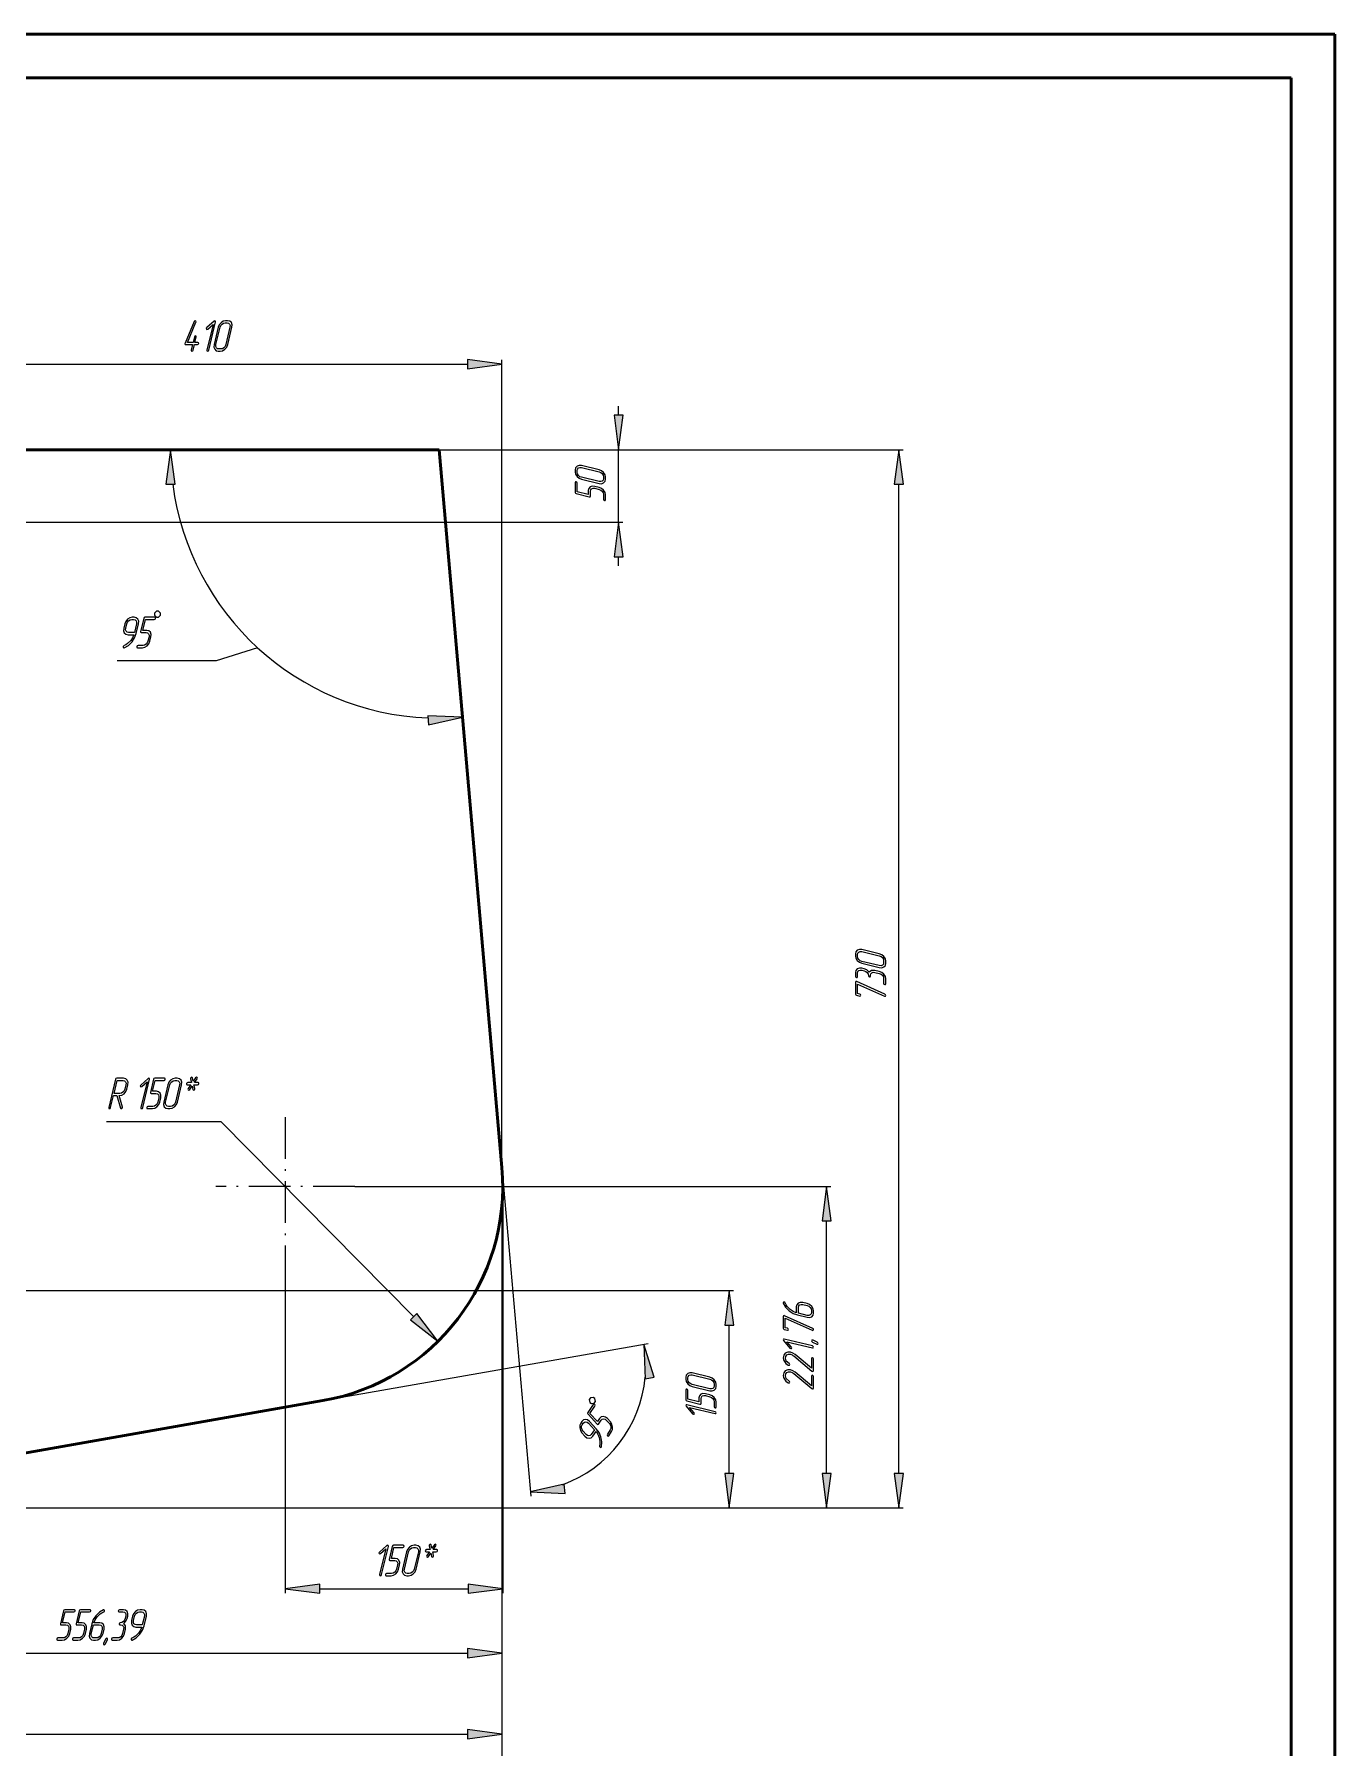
# Model space of a CAD drawing. Extents: x 0 to 420, y 0 to 297.
# Drawn here: x 270.5 to 420, y 100 to 297 of the extents above; entities that cross this region are included whole.
import ezdxf

# ---------------------------------------------------------------- set-up
doc = ezdxf.new("R2010")
doc.units = 0
doc.linetypes.add('DASHDOT', pattern=[18.5, 12, -3, 0.5, -3])

msp = doc.modelspace()

# ---------------------------------------------------------------- linework, layer by layer
at = {"color": 7, "lineweight": 50}
for p, q in [((420, 297), (0, 297)), ((420, 0), (420, 297)), ((415, 292), (20, 292)), ((415, 5), (415, 292)), ((38.169907, 249.221069), (317.062744, 249.221069)), ((324.28299, 166.693024), (317.062744, 249.221069)), ((235.892273, 127.934196), (303.71933, 139.893936))]:
    msp.add_line(p, q, dxfattribs=at)
at = {"color": 7, "lineweight": 13}
for p, q in [((259.915436, 259.064117), (320.3172, 259.064117)), ((324.28299, 166.693024), (324.28299, 259.564117)), ((337.69455, 253.186844), (337.69455, 254.221069)), ((317.062744, 249.221069), (370.407501, 249.221069)), ((317.062744, 249.221069), (338.19455, 249.221069)), ((337.69455, 240.887726), (337.69455, 249.221069)), ((369.907501, 131.520172), (369.907501, 245.25528)), ((110.935127, 240.887726), (338.19455, 240.887726)), ((337.69455, 235.887726), (337.69455, 236.921951)), ((291.442322, 224.961761), (280.053284, 224.961761)), ((296.210876, 226.465286), (291.442322, 224.961761)), ((292.027252, 171.964798), (278.833832, 171.964798)), ((314.15094, 149.540741), (292.027252, 171.964798)), ((324.28299, 166.693024), (324.28299, 92.572365)), ((324.28299, 166.693024), (327.588867, 128.906448)), ((324.28299, 166.693024), (324.28299, 101.039162)), ((324.28299, 166.693024), (324.28299, 110.352631)), ((307.361572, 164.51413), (362.10556, 164.51413)), ((324.378113, 164.51413), (324.378113, 117.761078)), ((361.60556, 131.520172), (361.60556, 160.54834)), ((299.378113, 156.530701), (299.378113, 117.761078)), ((240.009598, 152.554382), (350.915985, 152.554382)), ((350.415985, 131.520172), (350.415985, 148.588608)), ((303.71933, 139.893936), (341.073975, 146.48056)), ((123.681564, 127.55439), (370.407501, 127.55439)), ((231.551071, 127.55439), (362.10556, 127.55439)), ((231.551071, 127.55439), (350.915985, 127.55439)), ((303.343903, 118.261078), (320.412354, 118.261078)), ((235.516846, 110.852631), (320.3172, 110.852631)), ((186.527054, 101.539162), (320.3172, 101.539162))]:
    msp.add_line(p, q, dxfattribs=at)
at = {"color": 7, "linetype": 'DASHDOT', "lineweight": 13, "ltscale": 0.399171}
msp.add_line((299.378113, 172.497559), (299.378113, 156.530701), dxfattribs=at)
at = {"color": 7, "linetype": 'DASHDOT', "lineweight": 13, "ltscale": 0.399172}
msp.add_line((307.361572, 164.51413), (291.394684, 164.51413), dxfattribs=at)
at = {"color": 7, "lineweight": 13}
for points in [[(289.008759, 261.56192), (289.160736, 262.191315), (289.146912, 262.283417), (289.082428, 262.314117), (288.994934, 262.27832), (288.935059, 262.191315), (288.783081, 261.56192), (288.133759, 261.56192), (289.123901, 263.910614), (289.133087, 263.941315), (289.119263, 264.02832), (289.045593, 264.064117), (288.971924, 264.038544), (288.916656, 263.961792), (287.862061, 261.464722), (287.857422, 261.434021), (287.866638, 261.347015), (287.93573, 261.311188), (288.723236, 261.311188), (288.571259, 260.68692), (288.585083, 260.594818), (288.658752, 260.564117), (288.746246, 260.594818), (288.796906, 260.68692), (288.948883, 261.311188), (289.289673, 261.311188), (289.381775, 261.352142), (289.432434, 261.439117), (289.423218, 261.526123), (289.349548, 261.56192)], [(290.592957, 260.68692), (291.380463, 263.936188), (291.366638, 264.02832), (291.292969, 264.059021), (291.210083, 264.023193), (290.358093, 263.276123), (290.298218, 263.189117), (290.31665, 263.102142), (290.385742, 263.061188), (290.473206, 263.102142), (291.081116, 263.639404), (290.36731, 260.68692), (290.385742, 260.594818), (290.454803, 260.564117), (290.542297, 260.594818)], [(292.77124, 261.311188), (293.254822, 263.31192), (293.273224, 263.59848), (293.18573, 263.844086), (293.001526, 264.007843), (292.757446, 264.064117), (292.531799, 264.064117), (292.255463, 264.002716), (291.997559, 263.838989), (291.794922, 263.593353), (291.67981, 263.31192), (291.196259, 261.311188), (291.173218, 261.024658), (291.269928, 260.784149), (291.444946, 260.615295), (291.689026, 260.564117), (291.914673, 260.564117), (292.186401, 260.615295), (292.448883, 260.784149), (292.65152, 261.024658)], [(292.545593, 261.311188), (292.462708, 261.111633), (292.329163, 260.95813), (292.154144, 260.845551), (291.974548, 260.81485), (291.748901, 260.81485), (291.587708, 260.845551), (291.472565, 260.95813), (291.408081, 261.11676), (291.421906, 261.311188), (291.905457, 263.31192), (291.979156, 263.501251), (292.11731, 263.665009), (292.28772, 263.772461), (292.471924, 263.813385), (292.697571, 263.813385), (292.858765, 263.772461), (292.978485, 263.665009), (293.038361, 263.501251), (293.029144, 263.31192)], [(320.3172, 258.542023), (324.28299, 259.064117), (320.3172, 259.586243)], [(337.172424, 253.186844), (337.69455, 249.221069), (338.216675, 253.186844)], [(286.720215, 245.25528), (286.19812, 249.221069), (285.675995, 245.25528)], [(370.429596, 245.25528), (369.907501, 249.221069), (369.385406, 245.25528)], [(335.447449, 246.924133), (333.446747, 247.407684), (333.160217, 247.426117), (332.914581, 247.338608), (332.750854, 247.154388), (332.69455, 246.910309), (332.69455, 246.684662), (332.755951, 246.40834), (332.919678, 246.150452), (333.165314, 245.947815), (333.446747, 245.832687), (335.447449, 245.349136), (335.734009, 245.326111), (335.974518, 245.422821), (336.143372, 245.597809), (336.19455, 245.841888), (336.19455, 246.067551), (336.143372, 246.339264), (335.974518, 246.601761), (335.734009, 246.804398)], [(335.447449, 246.698471), (335.647034, 246.615585), (335.800537, 246.482025), (335.913116, 246.307037), (335.943817, 246.127426), (335.943817, 245.901764), (335.913116, 245.74057), (335.800537, 245.625458), (335.641907, 245.560974), (335.447449, 245.574799), (333.446747, 246.05835), (333.257416, 246.132019), (333.093689, 246.270187), (332.986206, 246.440582), (332.945282, 246.624786), (332.945282, 246.850449), (332.986206, 247.011627), (333.093689, 247.131378), (333.257416, 247.191238), (333.446747, 247.182037)], [(335.447449, 244.897812), (334.946014, 245.017548), (334.659485, 245.03598), (334.418945, 244.948471), (334.255219, 244.76886), (334.198914, 244.529388), (334.198914, 244.078079), (332.945282, 244.377411), (332.945282, 245.385971), (332.904358, 245.482681), (332.822449, 245.53334), (332.735474, 245.519531), (332.69455, 245.445847), (332.69455, 244.322159), (332.730347, 244.230057), (332.822449, 244.18399), (334.321747, 243.82019), (334.418945, 243.824799), (334.449646, 243.898468), (334.449646, 244.46492), (334.485474, 244.626099), (334.592957, 244.750443), (334.756683, 244.80571), (334.946014, 244.791901), (335.447449, 244.67215), (335.641907, 244.593872), (335.800537, 244.460312), (335.913116, 244.285309), (335.943817, 244.105713), (335.943817, 243.539261), (335.984741, 243.447159), (336.071747, 243.3965), (336.158752, 243.405701), (336.19455, 243.479401), (336.19455, 244.045837), (336.143372, 244.312943), (335.974518, 244.575439), (335.734009, 244.778076)], [(338.216675, 236.921951), (337.69455, 240.887726), (337.172424, 236.921951)], [(284.575623, 229.961761), (284.80896, 229.961761), (285.042297, 230.195084), (285.042297, 230.428421), (284.80896, 230.661758), (284.575623, 230.661758), (284.342285, 230.428421), (284.342285, 230.195084)], [(282.249969, 228.099182), (282.51709, 229.209564), (282.535522, 229.501221), (282.447998, 229.74173), (282.263794, 229.905472), (282.019714, 229.961761), (281.794067, 229.961761), (281.517761, 229.900345), (281.259857, 229.736603), (281.05722, 229.490997), (280.942078, 229.209564), (280.822357, 228.708099), (280.799316, 228.416428), (280.886841, 228.175934), (281.066406, 228.012192), (281.315125, 227.961029), (281.987488, 227.961029), (281.840118, 227.613068), (281.619049, 227.275345), (281.269043, 226.93251), (281.066406, 226.799469), (280.859192, 226.702255), (280.7901, 226.656204), (280.757874, 226.589676), (280.76709, 226.497574), (280.831543, 226.461761), (280.882202, 226.466873), (281.361145, 226.738068), (281.775635, 227.142303), (282.065765, 227.597717)], [(282.051941, 228.211761), (281.374969, 228.211761), (281.213806, 228.242462), (281.094055, 228.355026), (281.029602, 228.513657), (281.048004, 228.708099), (281.167725, 229.209564), (281.246033, 229.398895), (281.379578, 229.562637), (281.549988, 229.67009), (281.734192, 229.711029), (281.959839, 229.711029), (282.125641, 229.67009), (282.245361, 229.562637), (282.300629, 229.398895), (282.291443, 229.209564)], [(283.82959, 227.208832), (283.94931, 227.710297), (283.967743, 227.996841), (283.880249, 228.237335), (283.700623, 228.401077), (283.461151, 228.457367), (283.009827, 228.457367), (283.309204, 229.711029), (284.317749, 229.711029), (284.414459, 229.751953), (284.465118, 229.833832), (284.451294, 229.920822), (284.377625, 229.961761), (283.253906, 229.961761), (283.161804, 229.925934), (283.115784, 229.833832), (282.751953, 228.334564), (282.756561, 228.237335), (282.830231, 228.206635), (283.396667, 228.206635), (283.557861, 228.170822), (283.68222, 228.063354), (283.737488, 227.899628), (283.723663, 227.710297), (283.603943, 227.208832), (283.525635, 227.014389), (283.39209, 226.855759), (283.217102, 226.743195), (283.037476, 226.712479), (282.471039, 226.712479), (282.378906, 226.671555), (282.328247, 226.584564), (282.337463, 226.497574), (282.411163, 226.461761), (282.9776, 226.461761), (283.24472, 226.512924), (283.507202, 226.681778), (283.709839, 226.922272)], [(315.847565, 217.608139), (319.752747, 218.473907), (315.756561, 218.648376)], [(367.660431, 191.268311), (365.659698, 191.751877), (365.373138, 191.770294), (365.127533, 191.682785), (364.963806, 191.498581), (364.907501, 191.254501), (364.907501, 191.028839), (364.968903, 190.752533), (365.132629, 190.494629), (365.378265, 190.292007), (365.659698, 190.176865), (367.660431, 189.693314), (367.94696, 189.670288), (368.187469, 189.766998), (368.356323, 189.942001), (368.407501, 190.186081), (368.407501, 190.411743), (368.356323, 190.683441), (368.187469, 190.945953), (367.94696, 191.148575)], [(367.660431, 191.042664), (367.859985, 190.959763), (368.013489, 190.826218), (368.126068, 190.651215), (368.156769, 190.471603), (368.156769, 190.245941), (368.126068, 190.084763), (368.013489, 189.969635), (367.854858, 189.905151), (367.660431, 189.918976), (365.659698, 190.402527), (365.470367, 190.476212), (365.306641, 190.614365), (365.199158, 190.78476), (365.158234, 190.968979), (365.158234, 191.194641), (365.199158, 191.35582), (365.306641, 191.475555), (365.470367, 191.535431), (365.659698, 191.526215)], [(366.493774, 189.159103), (366.232788, 189.407791), (365.910431, 189.550552), (365.659698, 189.610428), (365.373138, 189.628845), (365.127533, 189.545944), (364.963806, 189.366348), (364.907501, 189.117661), (364.907501, 188.666351), (364.948425, 188.574234), (365.035431, 188.528183), (365.122406, 188.532791), (365.158234, 188.606476), (365.158234, 189.057785), (365.199158, 189.223587), (365.306641, 189.338715), (365.470367, 189.398575), (365.659698, 189.389374), (365.910431, 189.329498), (366.104858, 189.246613), (366.263489, 189.108444), (366.376068, 188.938049), (366.406769, 188.758453), (366.447693, 188.666351), (366.534698, 188.611084), (366.621674, 188.624893), (366.657501, 188.698578), (366.657501, 188.809113), (366.698425, 188.974899), (366.805908, 189.094635), (366.969635, 189.149902), (367.158966, 189.136078), (367.660431, 189.016342), (367.854858, 188.938049), (368.013489, 188.804504), (368.126068, 188.629501), (368.156769, 188.445297), (368.156769, 187.883453), (368.197693, 187.791351), (368.284698, 187.740692), (368.371674, 187.749893), (368.407501, 187.823578), (368.407501, 188.385422), (368.356323, 188.657135), (368.187469, 188.919632), (367.94696, 189.122269), (367.660431, 189.242004), (367.158966, 189.36174), (366.764954, 189.352524)], [(365.061005, 188.072266), (365.025208, 188.086075), (364.943329, 188.072266), (364.907501, 187.998581), (364.907501, 186.644638), (364.943329, 186.552521), (365.035431, 186.50647), (365.408966, 186.414368), (365.501068, 186.423584), (365.531769, 186.497269), (365.501068, 186.584763), (365.408966, 186.64003), (365.158234, 186.69989), (365.158234, 187.795944), (368.253998, 186.405151), (368.289795, 186.391342), (368.376801, 186.40976), (368.407501, 186.478851), (368.381897, 186.552521), (368.310272, 186.612396)], [(280.293701, 174.964081), (280.32132, 174.964081), (280.593018, 175.020355), (280.850952, 175.184097), (281.058167, 175.424591), (281.177917, 175.711151), (281.297638, 176.212616), (281.316071, 176.499161), (281.228577, 176.744781), (281.044373, 176.908508), (280.800293, 176.964798), (280.012756, 176.964798), (279.920654, 176.928986), (279.874634, 176.836884), (279.087097, 173.587616), (279.100952, 173.495499), (279.170013, 173.464798), (279.262115, 173.495499), (279.312775, 173.587616), (279.648956, 174.964081), (280.035797, 174.964081), (280.441071, 173.526215), (280.468689, 173.475037), (280.519348, 173.464798), (280.606873, 173.500626), (280.662109, 173.587616), (280.666718, 173.654129)], [(279.708832, 175.214798), (280.068054, 176.714081), (280.740417, 176.714081), (280.901581, 176.673141), (281.021332, 176.565674), (281.081177, 176.401932), (281.071991, 176.212616), (280.95224, 175.711151), (280.869354, 175.516708), (280.731201, 175.358078), (280.560791, 175.250626), (280.381195, 175.214798)], [(283.006836, 173.587616), (283.794342, 176.836884), (283.780518, 176.928986), (283.706848, 176.959686), (283.623962, 176.923874), (282.771973, 176.176788), (282.712097, 176.089798), (282.73053, 176.002808), (282.799622, 175.961884), (282.887115, 176.002808), (283.494995, 176.5401), (282.781189, 173.587616), (282.799622, 173.495499), (282.868683, 173.464798), (282.956177, 173.495499)], [(284.959473, 174.211884), (285.079224, 174.713348), (285.097656, 174.999893), (285.010132, 175.240387), (284.830536, 175.404129), (284.591064, 175.460419), (284.13974, 175.460419), (284.439087, 176.714081), (285.447632, 176.714081), (285.544373, 176.755005), (285.595032, 176.836884), (285.581177, 176.923874), (285.507507, 176.964798), (284.38382, 176.964798), (284.291718, 176.928986), (284.245667, 176.836884), (283.881836, 175.337616), (283.886475, 175.240387), (283.960144, 175.209686), (284.526581, 175.209686), (284.687775, 175.173859), (284.812134, 175.066406), (284.867371, 174.902664), (284.853577, 174.713348), (284.733826, 174.211884), (284.655518, 174.017441), (284.521973, 173.85881), (284.346985, 173.746231), (284.167389, 173.71553), (283.600952, 173.71553), (283.50882, 173.674591), (283.45816, 173.587616), (283.467377, 173.500626), (283.541077, 173.464798), (284.107513, 173.464798), (284.374634, 173.515976), (284.637115, 173.68483), (284.839752, 173.925323)], [(286.985809, 174.211884), (287.46936, 176.212616), (287.487793, 176.499161), (287.400269, 176.744781), (287.216064, 176.908508), (286.971985, 176.964798), (286.746338, 176.964798), (286.470032, 176.903397), (286.212128, 176.739655), (286.009491, 176.494049), (285.894348, 176.212616), (285.410797, 174.211884), (285.387756, 173.925323), (285.484497, 173.68483), (285.659485, 173.515976), (285.903564, 173.464798), (286.129211, 173.464798), (286.40094, 173.515976), (286.663452, 173.68483), (286.866058, 173.925323)], [(286.760132, 174.211884), (286.677246, 174.012314), (286.543701, 173.85881), (286.368713, 173.746231), (286.189087, 173.71553), (285.96344, 173.71553), (285.802246, 173.746231), (285.687134, 173.85881), (285.62265, 174.017441), (285.636475, 174.211884), (286.119995, 176.212616), (286.193695, 176.401932), (286.331848, 176.565674), (286.502258, 176.673141), (286.686462, 176.714081), (286.912109, 176.714081), (287.073303, 176.673141), (287.193054, 176.565674), (287.252899, 176.401932), (287.243713, 176.212616)], [(288.95224, 176.463348), (289.256195, 176.903397), (289.283813, 176.964798), (289.27002, 177.051788), (289.19632, 177.087616), (289.085815, 177.015976), (288.809479, 176.616852), (288.726593, 177.015976), (288.639099, 177.087616), (288.551575, 177.046677), (288.496338, 176.964798), (288.496338, 176.903397), (288.58844, 176.463348), (288.183167, 176.463348), (288.091064, 176.422409), (288.045013, 176.34053), (288.049622, 176.248428), (288.123291, 176.212616), (288.528564, 176.212616), (288.224609, 175.772552), (288.196991, 175.711151), (288.210815, 175.624161), (288.284485, 175.588348), (288.399597, 175.659973), (288.675934, 176.059097), (288.75882, 175.659973), (288.841736, 175.588348), (288.933838, 175.624161), (288.984497, 175.711151), (288.984497, 175.772552), (288.892395, 176.212616), (289.297638, 176.212616), (289.394348, 176.25354), (289.445007, 176.34053), (289.431213, 176.427521), (289.357513, 176.463348)], [(362.127655, 160.54834), (361.60556, 164.51413), (361.083466, 160.54834)], [(350.93811, 148.588608), (350.415985, 152.554382), (349.89389, 148.588608)], [(313.779297, 149.174057), (316.936218, 146.717667), (314.522583, 149.907425)], [(358.242981, 149.74379), (359.35849, 149.472076), (359.64502, 149.449051), (359.885529, 149.545761), (360.054382, 149.720764), (360.10556, 149.964844), (360.10556, 150.190491), (360.054382, 150.462219), (359.885529, 150.724701), (359.64502, 150.927338), (359.35849, 151.047089), (358.857025, 151.166809), (358.570465, 151.185242), (358.32486, 151.097733), (358.161133, 150.918121), (358.104828, 150.674057), (358.104828, 150.006287), (357.761993, 150.149048), (357.424255, 150.370102), (357.081421, 150.720108), (356.948395, 150.918121), (356.851166, 151.125366), (356.799988, 151.199051), (356.73349, 151.231293), (356.646484, 151.217468), (356.60556, 151.153), (356.615784, 151.106949), (356.886993, 150.623398), (357.291229, 150.208923), (357.746643, 149.918793)], [(358.35556, 149.941818), (358.35556, 150.614182), (358.396484, 150.779968), (358.503967, 150.899719), (358.667694, 150.954971), (358.857025, 150.941162), (359.35849, 150.821411), (359.552917, 150.738525), (359.711548, 150.60498), (359.824127, 150.43457), (359.854828, 150.250366), (359.854828, 150.024719), (359.824127, 149.863525), (359.711548, 149.748398), (359.552917, 149.683929), (359.35849, 149.697739)], [(356.759064, 149.651688), (356.723267, 149.665497), (356.641388, 149.651688), (356.60556, 149.578003), (356.60556, 148.22406), (356.641388, 148.131958), (356.73349, 148.085907), (357.107025, 147.99379), (357.199127, 148.003006), (357.229828, 148.076691), (357.199127, 148.164185), (357.107025, 148.219452), (356.856293, 148.279327), (356.856293, 149.375366), (359.952057, 147.984589), (359.987854, 147.970764), (360.07486, 147.989182), (360.10556, 148.058258), (360.079956, 148.131958), (360.008331, 148.191818)], [(341.784393, 142.578873), (340.581573, 146.393738), (340.756042, 142.397552)], [(359.982758, 146.174713), (356.73349, 146.962219), (356.641388, 146.948395), (356.610657, 146.87471), (356.646484, 146.791824), (357.393555, 145.93985), (357.48056, 145.879974), (357.567566, 145.898407), (357.60849, 145.967468), (357.567566, 146.054977), (357.030273, 146.662872), (359.982758, 145.949066), (360.07486, 145.967468), (360.10556, 146.03656), (360.07486, 146.124054)], [(359.998108, 146.851685), (359.916229, 146.833267), (359.880432, 146.759583), (359.906006, 146.685898), (359.977631, 146.63063), (360.473999, 146.395767), (360.509796, 146.381958), (360.591675, 146.400375), (360.632599, 146.469452), (360.607025, 146.543137), (360.530273, 146.602997), (360.039032, 146.833267)], [(360.10556, 144.682617), (360.064636, 144.779327), (359.982758, 144.825378), (359.890656, 144.816162), (359.854828, 144.742477), (359.854828, 143.609589), (357.971802, 145.184586), (357.710815, 145.359589), (357.46521, 145.456299), (357.132599, 145.470108), (356.851166, 145.336563), (356.666962, 145.106293), (356.60556, 144.82077), (356.641388, 144.590515), (356.743713, 144.378662), (356.933044, 144.157608), (357.199127, 143.973404), (357.245178, 143.954987), (357.332153, 143.968796), (357.367981, 144.04248), (357.342407, 144.111557), (357.286133, 144.162216), (356.958618, 144.447754), (356.861389, 144.770111), (356.907471, 144.981964), (357.0354, 145.143143), (357.234955, 145.230637), (357.46521, 145.221436), (357.649414, 145.152344), (357.736389, 145.097076), (357.833618, 145.028015), (359.911133, 143.291824), (359.972534, 143.259583), (360.064636, 143.268799), (360.10556, 143.337875)], [(348.168945, 142.598801), (346.168213, 143.082352), (345.881653, 143.100769), (345.636047, 143.013275), (345.47229, 142.829056), (345.416016, 142.584976), (345.416016, 142.359314), (345.477417, 142.083008), (345.641174, 141.825104), (345.88678, 141.622482), (346.168213, 141.507355), (348.168945, 141.023804), (348.455475, 141.000763), (348.695984, 141.097473), (348.864838, 141.272476), (348.916016, 141.516556), (348.916016, 141.742218), (348.864838, 142.013931), (348.695984, 142.276428), (348.455475, 142.479065)], [(348.168945, 142.373138), (348.3685, 142.290253), (348.522003, 142.156693), (348.634583, 141.981689), (348.665283, 141.802094), (348.665283, 141.576431), (348.634583, 141.415253), (348.522003, 141.30011), (348.363373, 141.235641), (348.168945, 141.249451), (346.168213, 141.733002), (345.978882, 141.806686), (345.815125, 141.944855), (345.707672, 142.115234), (345.666748, 142.299454), (345.666748, 142.525116), (345.707672, 142.686295), (345.815125, 142.80603), (345.978882, 142.865906), (346.168213, 142.856689)], [(360.10556, 142.660904), (360.064636, 142.757614), (359.982758, 142.803665), (359.890656, 142.794464), (359.854828, 142.720764), (359.854828, 141.587875), (357.971802, 143.162872), (357.710815, 143.337875), (357.46521, 143.434586), (357.132599, 143.448395), (356.851166, 143.31485), (356.666962, 143.084595), (356.60556, 142.799057), (356.641388, 142.568802), (356.743713, 142.356964), (356.933044, 142.135895), (357.199127, 141.951691), (357.245178, 141.933273), (357.332153, 141.947083), (357.367981, 142.020782), (357.342407, 142.089844), (357.286133, 142.140503), (356.958618, 142.426041), (356.861389, 142.748413), (356.907471, 142.960251), (357.0354, 143.121429), (357.234955, 143.208923), (357.46521, 143.199722), (357.649414, 143.130646), (357.736389, 143.075378), (357.833618, 143.006302), (359.911133, 141.270111), (359.972534, 141.237885), (360.064636, 141.247086), (360.10556, 141.316162)], [(334.901001, 139.615799), (335.032227, 139.808762), (334.970459, 140.132904), (334.777466, 140.264099), (334.453339, 140.202332), (334.322144, 140.009384), (334.383911, 139.685226), (334.576843, 139.554047)], [(348.168945, 140.572479), (347.66748, 140.692215), (347.38092, 140.710632), (347.140442, 140.623138), (346.976685, 140.443527), (346.92041, 140.204056), (346.92041, 139.752747), (345.666748, 140.052094), (345.666748, 141.060638), (345.625793, 141.157349), (345.543945, 141.208008), (345.45694, 141.194183), (345.416016, 141.120514), (345.416016, 139.996826), (345.451843, 139.904724), (345.543945, 139.858673), (347.043213, 139.494843), (347.140442, 139.499451), (347.171143, 139.573135), (347.171143, 140.139587), (347.20694, 140.300766), (347.314392, 140.42511), (347.478149, 140.480377), (347.66748, 140.466553), (348.168945, 140.346817), (348.363373, 140.268524), (348.522003, 140.134979), (348.634583, 139.959976), (348.665283, 139.780365), (348.665283, 139.213928), (348.706207, 139.121826), (348.793213, 139.071167), (348.880188, 139.080383), (348.916016, 139.154053), (348.916016, 139.720505), (348.864838, 139.98761), (348.695984, 140.250107), (348.455475, 140.452744)], [(336.758118, 137.450974), (336.410736, 137.831955), (336.184143, 138.008301), (335.936035, 138.071167), (335.699646, 138.014709), (335.518463, 137.848312), (335.264709, 137.475098), (334.396301, 138.427521), (334.963379, 139.261551), (334.983887, 139.364532), (334.944641, 139.452469), (334.86496, 139.48996), (334.789673, 139.452026), (334.157867, 138.522797), (334.135681, 138.426483), (334.185974, 138.336609), (335.221252, 137.19278), (335.30426, 137.141922), (335.371033, 137.185593), (335.689545, 137.654022), (335.809814, 137.767166), (335.968567, 137.809586), (336.135071, 137.763214), (336.283875, 137.64534), (336.631226, 137.264374), (336.747986, 137.090302), (336.804077, 136.890656), (336.798767, 136.682648), (336.723206, 136.516861), (336.404694, 136.048431), (336.38678, 135.949249), (336.430237, 135.858459), (336.507324, 135.817154), (336.578369, 135.857941), (336.896851, 136.326385), (337.00473, 136.576035), (337.012695, 136.888062), (336.927734, 137.190842)], [(348.793213, 138.619843), (345.543945, 139.407349), (345.451843, 139.393524), (345.421143, 139.319855), (345.45694, 139.236954), (346.204041, 138.384979), (346.291016, 138.325104), (346.377991, 138.343536), (346.418945, 138.412613), (346.377991, 138.500122), (345.840698, 139.108002), (348.793213, 138.394196), (348.885315, 138.412613), (348.916016, 138.481689), (348.885315, 138.569183)], [(335.133667, 136.645325), (334.365601, 137.490524), (334.134766, 137.669739), (333.886688, 137.732605), (333.647705, 137.672348), (333.463928, 137.502151), (333.337036, 137.315536), (333.232452, 137.052505), (333.22287, 136.747177), (333.312073, 136.441513), (333.480042, 136.188065), (333.827393, 135.807098), (334.055664, 135.624054), (334.303741, 135.561188), (334.540131, 135.617645), (334.72229, 135.79454), (335.100342, 136.350555), (335.305206, 136.033051), (335.460205, 135.66037), (335.546936, 135.178162), (335.54303, 134.935791), (335.506897, 134.709747), (335.506104, 134.62674), (335.54303, 134.562668), (335.624329, 134.518494), (335.690247, 134.551682), (335.714478, 134.596451), (335.759521, 135.145004), (335.658264, 135.715042), (335.444763, 136.211029)], [(334.929199, 136.544861), (334.548584, 135.985016), (334.432556, 135.868988), (334.272156, 135.833267), (334.104736, 135.869141), (333.954285, 135.993698), (333.606934, 136.374664), (333.494385, 136.545868), (333.434082, 136.748383), (333.440979, 136.949707), (333.510742, 137.125061), (333.637604, 137.311661), (333.764648, 137.425751), (333.920837, 137.464355), (334.087341, 137.417984), (334.238708, 137.303909)], [(331.4505, 130.270309), (327.545288, 129.404541), (331.541504, 129.230072)], [(349.89389, 131.520172), (350.415985, 127.55439), (350.93811, 131.520172)], [(361.083466, 131.520172), (361.60556, 127.55439), (362.127655, 131.520172)], [(369.385406, 131.520172), (369.907501, 127.55439), (370.429596, 131.520172)], [(310.443604, 119.883881), (311.231079, 123.133148), (311.217285, 123.225258), (311.143585, 123.255959), (311.060669, 123.220139), (310.20871, 122.473068), (310.148865, 122.386078), (310.167267, 122.299088), (310.236328, 122.258148), (310.323853, 122.299088), (310.931763, 122.836365), (310.217926, 119.883881), (310.236328, 119.791779), (310.30542, 119.761078), (310.392944, 119.791779)], [(312.39624, 120.508148), (312.51593, 121.009613), (312.534363, 121.296165), (312.446899, 121.536659), (312.267273, 121.700401), (312.027771, 121.756691), (311.576477, 121.756691), (311.875824, 123.010345), (312.884399, 123.010345), (312.981079, 123.051285), (313.031738, 123.133148), (313.017944, 123.220139), (312.944244, 123.261078), (311.820557, 123.261078), (311.728455, 123.225258), (311.682404, 123.133148), (311.318604, 121.633881), (311.323181, 121.536659), (311.396851, 121.505959), (311.963318, 121.505959), (312.124512, 121.470139), (312.24884, 121.362686), (312.304108, 121.198944), (312.290283, 121.009613), (312.170563, 120.508148), (312.092285, 120.313705), (311.95874, 120.155083), (311.783722, 120.042511), (311.604126, 120.01181), (311.037659, 120.01181), (310.945557, 119.970871), (310.894897, 119.883881), (310.904114, 119.79689), (310.977783, 119.761078), (311.54425, 119.761078), (311.81134, 119.812241), (312.073853, 119.98111), (312.276489, 120.221603)], [(314.422546, 120.508148), (314.906067, 122.508881), (314.9245, 122.795433), (314.837006, 123.041046), (314.652802, 123.204788), (314.408722, 123.261078), (314.183044, 123.261078), (313.906738, 123.199677), (313.648865, 123.035927), (313.446228, 122.790314), (313.331085, 122.508881), (312.847534, 120.508148), (312.824524, 120.221603), (312.921204, 119.98111), (313.096222, 119.812241), (313.340302, 119.761078), (313.565979, 119.761078), (313.837646, 119.812241), (314.100159, 119.98111), (314.302795, 120.221603)], [(314.196899, 120.508148), (314.113983, 120.308594), (313.980408, 120.155083), (313.80542, 120.042511), (313.625824, 120.01181), (313.400146, 120.01181), (313.238983, 120.042511), (313.12384, 120.155083), (313.059387, 120.313705), (313.073181, 120.508148), (313.556763, 122.508881), (313.630432, 122.698212), (313.768585, 122.861954), (313.938965, 122.969406), (314.123169, 123.010345), (314.348846, 123.010345), (314.51001, 122.969406), (314.629761, 122.861954), (314.689636, 122.698212), (314.68042, 122.508881)], [(316.388977, 122.759613), (316.692932, 123.199677), (316.720581, 123.261078), (316.706726, 123.348068), (316.633057, 123.383881), (316.522522, 123.312241), (316.246216, 122.913124), (316.16333, 123.312241), (316.075806, 123.383881), (315.988342, 123.342949), (315.933044, 123.261078), (315.933044, 123.199677), (316.025146, 122.759613), (315.619904, 122.759613), (315.527771, 122.718674), (315.48175, 122.63681), (315.486328, 122.544701), (315.560028, 122.508881), (315.965271, 122.508881), (315.661346, 122.068825), (315.633728, 122.007416), (315.647522, 121.920433), (315.721191, 121.884613), (315.836365, 121.956253), (316.112671, 122.355377), (316.195557, 121.956253), (316.278442, 121.884613), (316.370544, 121.920433), (316.421204, 122.007416), (316.421204, 122.068825), (316.329102, 122.508881), (316.734375, 122.508881), (316.831085, 122.54982), (316.881744, 122.63681), (316.86792, 122.723793), (316.79425, 122.759613)], [(303.343903, 118.78318), (299.378113, 118.261078), (303.343903, 117.738968)], [(320.412354, 117.738968), (324.378113, 118.261078), (320.412354, 118.78318)], [(274.612762, 113.099709), (274.732483, 113.601166), (274.750916, 113.887711), (274.663422, 114.128212), (274.483826, 114.291962), (274.244324, 114.348244), (273.79303, 114.348244), (274.092346, 115.601898), (275.100922, 115.601898), (275.197632, 115.64283), (275.248291, 115.724709), (275.234467, 115.811691), (275.160767, 115.852631), (274.037109, 115.852631), (273.945007, 115.816811), (273.898926, 115.724709), (273.535126, 114.225433), (273.539734, 114.128212), (273.613403, 114.097511), (274.179871, 114.097511), (274.341034, 114.061691), (274.465393, 113.954231), (274.52063, 113.790497), (274.506836, 113.601166), (274.387085, 113.099709), (274.308807, 112.905258), (274.175262, 112.746628), (274.000244, 112.634064), (273.820648, 112.603363), (273.254211, 112.603363), (273.162109, 112.562424), (273.11145, 112.475433), (273.120667, 112.388443), (273.194336, 112.352631), (273.760773, 112.352631), (274.027893, 112.403793), (274.290405, 112.572662), (274.493011, 112.813156)], [(276.413422, 113.099709), (276.533142, 113.601166), (276.551575, 113.887711), (276.464081, 114.128212), (276.284485, 114.291962), (276.044983, 114.348244), (275.593689, 114.348244), (275.893005, 115.601898), (276.901581, 115.601898), (276.998291, 115.64283), (277.04895, 115.724709), (277.035126, 115.811691), (276.961426, 115.852631), (275.837769, 115.852631), (275.745667, 115.816811), (275.699585, 115.724709), (275.335785, 114.225433), (275.340393, 114.128212), (275.414062, 114.097511), (275.98053, 114.097511), (276.141693, 114.061691), (276.266052, 113.954231), (276.321289, 113.790497), (276.307495, 113.601166), (276.187744, 113.099709), (276.109467, 112.905258), (275.975922, 112.746628), (275.800903, 112.634064), (275.621307, 112.603363), (275.054871, 112.603363), (274.962769, 112.562424), (274.912109, 112.475433), (274.921326, 112.388443), (274.994995, 112.352631), (275.561432, 112.352631), (275.828552, 112.403793), (276.091064, 112.572662), (276.293671, 112.813156)], [(277.136444, 114.215195), (276.864746, 113.099709), (276.841705, 112.813156), (276.938416, 112.572662), (277.113403, 112.403793), (277.357483, 112.352631), (277.58316, 112.352631), (277.854858, 112.403793), (278.117371, 112.572662), (278.320007, 112.813156), (278.439728, 113.099709), (278.559448, 113.601166), (278.577881, 113.887711), (278.490387, 114.133331), (278.310791, 114.297073), (278.066711, 114.353363), (277.398926, 114.353363), (277.541687, 114.696198), (277.762756, 115.033913), (278.112762, 115.376747), (278.310791, 115.509796), (278.518005, 115.60701), (278.591705, 115.65818), (278.623932, 115.724709), (278.610107, 115.811691), (278.545654, 115.852631), (278.499603, 115.842392), (278.016052, 115.571198), (277.601562, 115.166962), (277.311432, 114.711548)], [(280.825256, 114.266373), (281.073944, 114.527328), (281.216705, 114.849709), (281.276581, 115.100433), (281.294983, 115.386978), (281.212097, 115.632599), (281.032501, 115.796341), (280.783813, 115.852631), (280.332489, 115.852631), (280.240387, 115.811691), (280.194336, 115.724709), (280.198944, 115.637711), (280.272644, 115.601898), (280.723938, 115.601898), (280.88974, 115.560959), (281.004883, 115.453506), (281.064728, 115.289764), (281.055542, 115.100433), (280.995667, 114.849709), (280.91275, 114.655258), (280.774597, 114.496628), (280.604187, 114.384064), (280.424622, 114.353363), (280.332489, 114.312424), (280.277222, 114.225433), (280.291046, 114.138443), (280.364746, 114.102631), (280.47525, 114.102631), (280.641052, 114.061691), (280.760803, 113.954231), (280.81604, 113.790497), (280.802246, 113.601166), (280.682495, 113.099709), (280.604187, 112.905258), (280.470642, 112.746628), (280.295654, 112.634064), (280.11145, 112.603363), (279.549622, 112.603363), (279.457489, 112.562424), (279.40683, 112.475433), (279.416046, 112.388443), (279.489746, 112.352631), (280.051575, 112.352631), (280.323303, 112.403793), (280.585785, 112.572662), (280.788422, 112.813156), (280.908142, 113.099709), (281.027893, 113.601166), (281.018677, 113.995178)], [(283.150909, 113.990059), (283.41803, 115.100433), (283.436462, 115.392097), (283.348938, 115.632599), (283.164734, 115.796341), (282.920654, 115.852631), (282.695007, 115.852631), (282.418701, 115.791229), (282.160797, 115.62748), (281.95816, 115.381866), (281.843018, 115.100433), (281.723297, 114.598976), (281.700256, 114.307312), (281.787781, 114.066811), (281.967346, 113.903061), (282.216064, 113.851898), (282.888428, 113.851898), (282.741058, 113.503944), (282.519989, 113.166229), (282.169983, 112.823395), (281.967346, 112.690346), (281.760132, 112.593124), (281.69104, 112.547073), (281.658813, 112.480545), (281.66803, 112.388443), (281.732483, 112.352631), (281.783142, 112.357742), (282.262085, 112.628944), (282.676575, 113.03318), (282.966705, 113.488594)], [(282.952881, 114.102631), (282.275909, 114.102631), (282.114746, 114.133331), (281.994995, 114.245895), (281.930542, 114.404526), (281.948944, 114.598976), (282.068665, 115.100433), (282.146973, 115.289764), (282.280518, 115.453506), (282.450928, 115.560959), (282.635132, 115.601898), (282.860779, 115.601898), (283.026581, 115.560959), (283.146301, 115.453506), (283.201569, 115.289764), (283.192383, 115.100433)], [(277.334473, 114.102631), (278.006836, 114.102631), (278.172607, 114.061691), (278.292358, 113.954231), (278.347626, 113.790497), (278.333801, 113.601166), (278.214081, 113.099709), (278.131165, 112.905258), (277.99762, 112.746628), (277.82724, 112.634064), (277.643005, 112.603363), (277.417358, 112.603363), (277.256165, 112.634064), (277.141052, 112.746628), (277.076569, 112.905258), (277.090393, 113.099709)], [(278.960114, 112.460083), (278.941711, 112.541962), (278.868011, 112.577774), (278.794342, 112.552193), (278.739075, 112.480545), (278.504211, 111.984207), (278.490387, 111.948395), (278.508789, 111.866516), (278.577881, 111.825577), (278.65155, 111.851166), (278.711426, 111.927925), (278.941711, 112.419144)], [(320.3172, 110.330521), (324.28299, 110.852631), (320.3172, 111.374733)], [(320.3172, 101.017059), (324.28299, 101.539162), (320.3172, 102.061264)]]:
    msp.add_lwpolyline(points, close=True, dxfattribs=at)
for centre, radius, start, end in [((317.062744, 249.221069), 30.864607, 187.382323, 267.617682), ((326.279602, 143.871918), 14.522628, 289.999973, 354.999902)]:
    msp.add_arc(centre, radius, start, end, dxfattribs=at)
at = {"color": 7, "lineweight": 50}
msp.add_arc((299.378113, 164.51413), 25.000001, 280.000002, 5, dxfattribs=at)
at = {"color": 7, "lineweight": 13}
for points in [[(320.3172, 258.542023), (324.28299, 259.064117), (320.3172, 258.542023), (320.3172, 259.586243)], [(337.172424, 253.186844), (337.69455, 249.221069), (337.172424, 253.186844), (338.216675, 253.186844)], [(286.720215, 245.25528), (286.19812, 249.221069), (286.720215, 245.25528), (285.675995, 245.25528)], [(370.429596, 245.25528), (369.907501, 249.221069), (370.429596, 245.25528), (369.385406, 245.25528)], [(338.216675, 236.921951), (337.69455, 240.887726), (338.216675, 236.921951), (337.172424, 236.921951)], [(315.847565, 217.608139), (319.752747, 218.473907), (315.847565, 217.608139), (315.756561, 218.648376)], [(362.127655, 160.54834), (361.60556, 164.51413), (362.127655, 160.54834), (361.083466, 160.54834)], [(350.93811, 148.588608), (350.415985, 152.554382), (350.93811, 148.588608), (349.89389, 148.588608)], [(313.779297, 149.174057), (316.936218, 146.717667), (313.779297, 149.174057), (314.522583, 149.907425)], [(341.784393, 142.578873), (340.581573, 146.393738), (341.784393, 142.578873), (340.756042, 142.397552)], [(331.4505, 130.270309), (327.545288, 129.404541), (331.4505, 130.270309), (331.541504, 129.230072)], [(349.89389, 131.520172), (350.415985, 127.55439), (349.89389, 131.520172), (350.93811, 131.520172)], [(361.083466, 131.520172), (361.60556, 127.55439), (361.083466, 131.520172), (362.127655, 131.520172)], [(369.385406, 131.520172), (369.907501, 127.55439), (369.385406, 131.520172), (370.429596, 131.520172)], [(303.343903, 118.78318), (299.378113, 118.261078), (303.343903, 118.78318), (303.343903, 117.738968)], [(320.412354, 117.738968), (324.378113, 118.261078), (320.412354, 117.738968), (320.412354, 118.78318)], [(320.3172, 110.330521), (324.28299, 110.852631), (320.3172, 110.330521), (320.3172, 111.374733)], [(320.3172, 101.017059), (324.28299, 101.539162), (320.3172, 101.017059), (320.3172, 102.061264)]]:
    msp.add_solid(points, dxfattribs=at)

doc.saveas('drawing.dxf')
